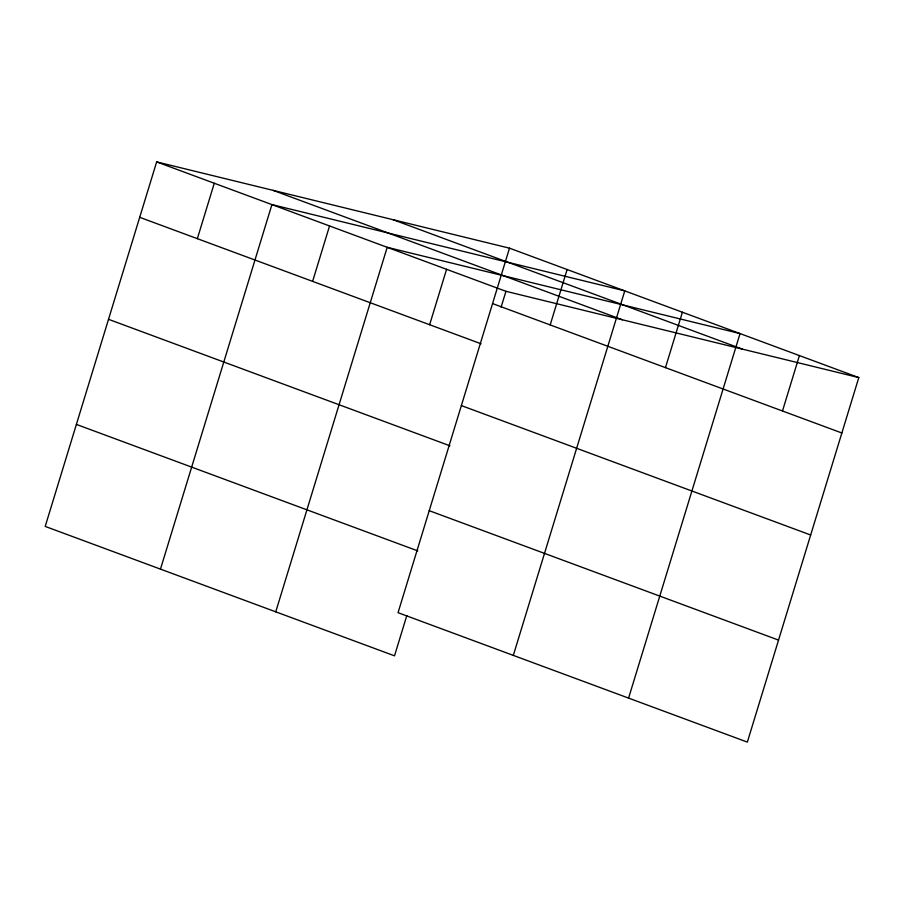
<?xml version="1.0" encoding="UTF-8"?>
<svg xmlns="http://www.w3.org/2000/svg" width="904" height="904" viewBox="0 0 904 904"><rect width="100%" height="100%" fill="white"/><g stroke="black" fill="none" stroke-linecap="round" stroke-linejoin="round"><path stroke-width="1.36" d="M509.494 248.171L398.042 612.686L747.348 742.105L858.8 377.578L509.494 248.171L156.652 161.895L45.2 526.422L394.506 655.829L406.823 615.567M197.343 238.656L214.282 183.252M160.471 569.124L271.923 204.598L624.766 290.873L513.314 655.4M312.614 281.37L329.553 225.955M275.743 611.827L387.194 247.312L740.037 333.576L628.585 698.103M429.637 324.717L446.576 269.313M501.11 307.145L505.957 291.314L156.652 161.895M550.186 324.931L567.124 269.516M665.457 367.645L682.396 312.23M782.48 410.992L799.418 355.577M505.957 291.314L858.8 377.578M393.048 219.695L742.365 349.113M273.087 190.36L622.393 319.779M492.544 303.574L841.861 432.993M139.702 217.31L481.097 343.791M461.368 405.591L810.673 534.998M108.514 319.315L449.909 445.796M429.231 510.681L778.536 640.1M76.388 424.405L417.784 550.898"/></g></svg>
